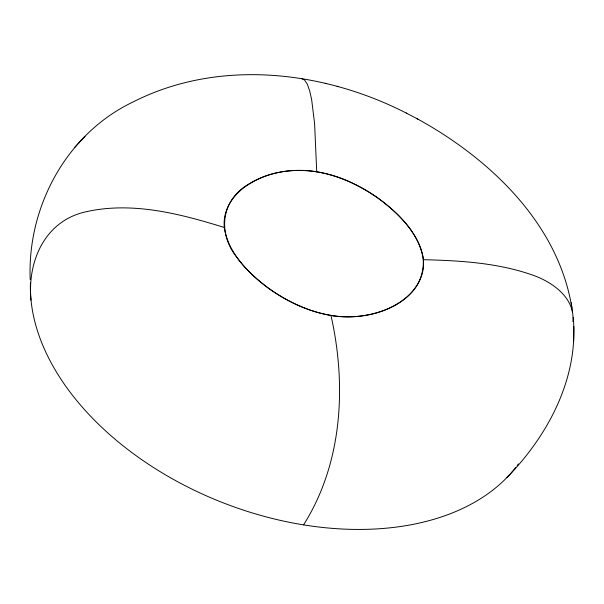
<?xml version="1.0" encoding="UTF-8"?>
<svg xmlns="http://www.w3.org/2000/svg" width="604" height="604" viewBox="0 0 604 604"><rect width="100%" height="100%" fill="white"/><g stroke="black" fill="none" stroke-linecap="round" stroke-linejoin="round"><path stroke-width="0.91" d="M31.015 300.12C27.203 261.011 45.126 220.392 86.448 211.672C132.669 201.389 180.151 213.793 224.318 227.482C228.169 253.25 248.221 272.849 268.07 287.919C287.436 301.804 309.671 312.26 333.37 315.794C345.39 317.455 357.711 317.13 369.595 314.646M30.2 279.561C27.127 207.172 66.274 134.012 132.472 102.265C217.969 58.49 322.627 70.313 406.137 113.001L406.764 113.325M572.894 321.585C575.114 298.187 553.007 282.393 533.4 275.364C498.202 262.816 460.407 260.611 423.366 259.69C419.508 233.929 399.455 214.329 379.606 199.26C360.248 185.375 338.013 174.918 314.314 171.385C302.287 169.724 289.973 170.049 278.082 172.533M573.234 317.44C578.859 377.794 548.153 435.446 506.96 477.492M573.604 341.381L573.8 326.538M303.563 524.876C342.604 463.064 346.704 385.292 330.962 315.431C316.987 313.136 303.518 308.289 290.909 301.909A118.686 77.395 21.5 0 1 260.354 281.879A118.686 77.395 21.5 0 1 237.002 257.5M85.036 136.323L74.783 147.263M356.775 185.269C324.325 168.131 283.049 163.873 250.517 183.125C220.724 198.776 217.198 233.408 237.04 257.493M330.962 315.431C368.07 322.37 426.809 304.431 423.155 257.953C421.615 247.61 416.639 238.119 410.637 229.686M325.141 83.307L326.439 83.646M337.07 86.372L338.081 86.644M301.494 78.528L304.612 80.068L307.338 84.243L309.686 90.887L311.672 99.788L314.608 123.654L316.715 171.747M416.926 118.633L417.817 119.094C490.931 159.328 560.376 225.466 572.479 311.762M406.137 113.001L417.817 119.094M571.241 302.657L571.98 308.229M423.366 259.69C424.363 269.112 421.6 278.723 416.269 286.492A118.686 77.395 21.5 0 1 397.107 304.008A118.686 77.395 21.5 0 1 369.625 314.676M224.318 227.482C223.321 218.067 226.077 208.456 231.407 200.687A118.686 77.395 21.5 0 1 250.569 183.171A118.686 77.395 21.5 0 1 278.051 172.495M518.383 463.94A265.443 173.099 21.5 0 1 517.22 465.518M515.665 467.541A265.443 173.099 21.5 0 1 225.949 503.895A265.443 173.099 21.5 0 1 30.457 282.34M356.79 185.239A118.686 77.395 21.5 0 1 387.323 205.292A118.686 77.395 21.5 0 1 410.682 229.679"/></g></svg>
